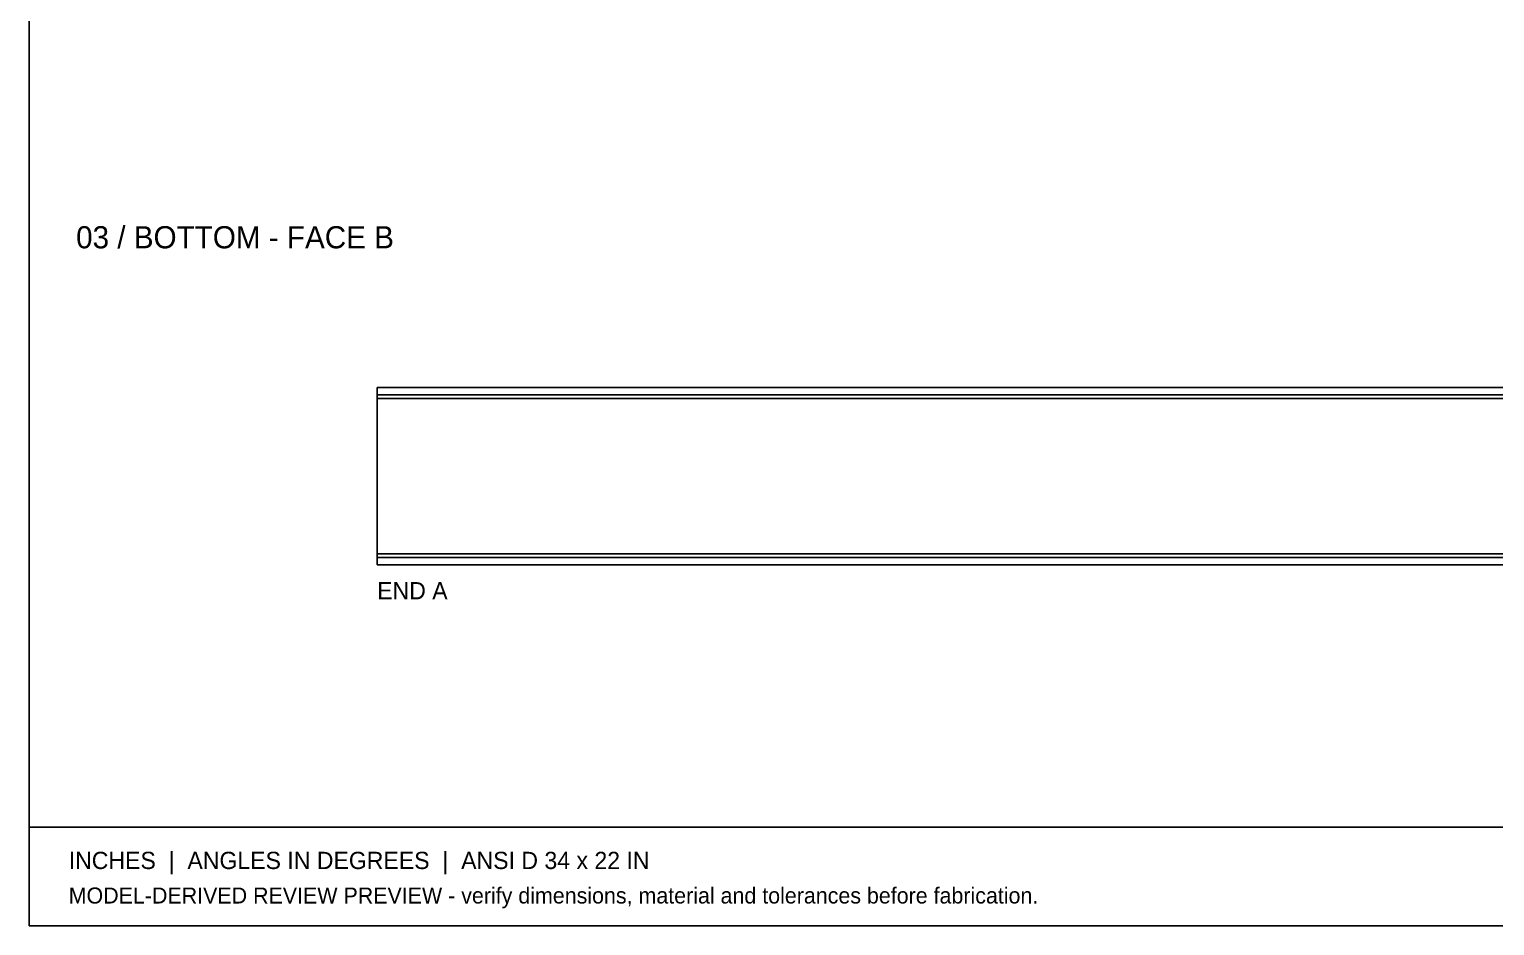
# Model space of a CAD drawing. Header units: inches. Extents: x 1.4 to 100.6, y 1.4 to 64.6.
# Drawn here: x 1.42 to 51, y 1.42 to 31.74 of the extents above; entities that cross this region are included whole.
import ezdxf

# ---------------------------------------------------------------- set-up
doc = ezdxf.new("R2010")
doc.units = ezdxf.units.IN
doc.header["$MEASUREMENT"] = 0

msp = doc.modelspace()

# ---------------------------------------------------------------- linework, layer by layer
at = {"layer": 'OUTLINE'}
for p, q in [((1.417, 1.417), (1.417, 64.583)), ((69.312, 19.625), (13.187, 19.625)), ((13.187, 19.625), (13.187, 19.625)), ((13.187, 19.625), (13.187, 19.625)), ((13.187, 19.625), (13.187, 19.624)), ((13.187, 19.624), (13.187, 19.623)), ((13.187, 19.623), (13.187, 19.622)), ((13.187, 19.622), (13.187, 19.621)), ((13.187, 19.621), (13.187, 19.619)), ((13.187, 19.619), (13.187, 19.618)), ((13.187, 19.618), (13.187, 19.616)), ((13.187, 19.616), (13.187, 19.614)), ((13.187, 19.614), (13.187, 19.611)), ((13.187, 19.611), (13.187, 19.609)), ((13.187, 19.609), (13.187, 19.606)), ((13.187, 19.606), (13.187, 19.603)), ((13.187, 19.603), (13.187, 19.6)), ((13.187, 19.6), (13.187, 19.596)), ((13.187, 19.596), (13.187, 19.593)), ((13.187, 19.593), (13.187, 19.589)), ((13.187, 19.589), (13.187, 19.585)), ((13.187, 19.585), (13.187, 19.581)), ((13.187, 19.581), (13.187, 19.576)), ((13.187, 19.576), (13.187, 19.572)), ((13.187, 19.572), (13.187, 19.567)), ((13.187, 19.567), (13.187, 19.562)), ((13.187, 19.562), (13.187, 19.557)), ((13.187, 19.557), (13.187, 19.551)), ((13.187, 19.551), (13.187, 19.546)), ((13.187, 19.546), (13.187, 19.54)), ((13.187, 19.54), (13.187, 19.534)), ((13.187, 19.534), (13.187, 19.528)), ((13.187, 19.528), (13.187, 19.522)), ((13.187, 19.522), (13.187, 19.515)), ((13.187, 19.515), (13.187, 19.509)), ((13.187, 19.509), (13.187, 19.502)), ((13.187, 19.502), (13.187, 19.495)), ((13.187, 19.495), (13.187, 19.488)), ((13.187, 19.488), (13.187, 19.481)), ((13.187, 19.481), (13.187, 19.473)), ((13.187, 19.473), (13.187, 19.466)), ((13.187, 19.466), (13.187, 19.458)), ((13.187, 19.458), (13.187, 19.451)), ((13.187, 19.451), (13.187, 19.443)), ((13.187, 19.443), (13.187, 19.435)), ((13.187, 19.435), (13.187, 19.427)), ((13.187, 19.427), (13.187, 19.419)), ((13.187, 19.419), (13.187, 19.41)), ((13.187, 19.41), (13.187, 19.402)), ((13.187, 19.402), (13.187, 19.394)), ((13.187, 19.394), (13.187, 19.385)), ((13.187, 19.385), (13.187, 19.376)), ((13.187, 19.376), (13.187, 19.368)), ((69.312, 19.375), (13.187, 19.375)), ((13.187, 19.375), (13.187, 19.375)), ((13.187, 19.375), (13.187, 19.375)), ((13.187, 19.375), (13.187, 19.375)), ((13.187, 19.375), (13.187, 19.374)), ((13.187, 19.374), (13.187, 19.374)), ((13.187, 19.374), (13.187, 19.374)), ((13.187, 19.374), (13.187, 19.373)), ((13.187, 19.373), (13.187, 19.373)), ((13.187, 19.373), (13.187, 19.372)), ((13.187, 19.372), (13.187, 19.371)), ((13.187, 19.371), (13.187, 19.37)), ((13.187, 19.37), (13.187, 19.37)), ((13.187, 19.37), (13.187, 19.369)), ((13.187, 19.369), (13.187, 19.368)), ((13.187, 19.368), (13.187, 19.359)), ((13.187, 19.368), (13.187, 19.367)), ((13.187, 19.367), (13.187, 19.365)), ((13.187, 19.365), (13.187, 19.364)), ((13.187, 19.364), (13.187, 19.363)), ((13.187, 19.363), (13.187, 19.362)), ((13.187, 19.362), (13.187, 19.36)), ((13.187, 19.36), (13.187, 19.359)), ((13.187, 19.359), (13.187, 19.35)), ((13.187, 19.359), (13.187, 19.357)), ((13.187, 19.357), (13.187, 19.356)), ((13.187, 19.356), (13.187, 19.354)), ((13.187, 19.354), (13.187, 19.352)), ((13.187, 19.352), (13.187, 19.35)), ((13.187, 19.35), (13.187, 19.341)), ((13.187, 19.35), (13.187, 19.349)), ((13.187, 19.349), (13.187, 19.347)), ((13.187, 19.347), (13.187, 19.345)), ((13.187, 19.345), (13.187, 19.343)), ((13.187, 19.343), (13.187, 19.341)), ((13.187, 19.341), (13.187, 19.332)), ((13.187, 19.341), (13.187, 19.338)), ((13.187, 19.338), (13.187, 19.336)), ((69.312, 19.625), (13.187, 19.625)), ((13.187, 19.624), (13.187, 19.625)), ((13.187, 19.625), (13.187, 19.625)), ((13.187, 19.625), (13.187, 19.625)), ((13.187, 19.623), (13.187, 19.624)), ((13.187, 19.622), (13.187, 19.623)), ((13.187, 19.621), (13.187, 19.622)), ((13.187, 19.619), (13.187, 19.621)), ((13.187, 19.618), (13.187, 19.619)), ((13.187, 19.616), (13.187, 19.618)), ((13.187, 19.614), (13.187, 19.616)), ((13.187, 19.611), (13.187, 19.614)), ((13.187, 19.609), (13.187, 19.611)), ((13.187, 19.606), (13.187, 19.609)), ((13.187, 19.603), (13.187, 19.606)), ((13.187, 19.6), (13.187, 19.603)), ((13.187, 19.596), (13.187, 19.6)), ((13.187, 19.593), (13.187, 19.596)), ((13.187, 19.589), (13.187, 19.593)), ((13.187, 19.585), (13.187, 19.589)), ((13.187, 19.581), (13.187, 19.585)), ((13.187, 19.576), (13.187, 19.581)), ((13.187, 19.572), (13.187, 19.576)), ((13.187, 19.567), (13.187, 19.572)), ((13.187, 19.562), (13.187, 19.567)), ((13.187, 19.557), (13.187, 19.562)), ((13.187, 19.551), (13.187, 19.557)), ((13.187, 19.546), (13.187, 19.551)), ((13.187, 19.54), (13.187, 19.546)), ((13.187, 19.534), (13.187, 19.54)), ((13.187, 19.528), (13.187, 19.534)), ((13.187, 19.522), (13.187, 19.528)), ((13.187, 19.515), (13.187, 19.522)), ((13.187, 19.509), (13.187, 19.515)), ((13.187, 19.502), (13.187, 19.509)), ((13.187, 19.495), (13.187, 19.502)), ((13.187, 19.488), (13.187, 19.495)), ((13.187, 19.481), (13.187, 19.488)), ((13.187, 19.473), (13.187, 19.481)), ((13.187, 19.466), (13.187, 19.473)), ((13.187, 19.458), (13.187, 19.466)), ((13.187, 19.451), (13.187, 19.458)), ((13.187, 19.443), (13.187, 19.451)), ((13.187, 19.435), (13.187, 19.443)), ((13.187, 19.427), (13.187, 19.435)), ((13.187, 19.419), (13.187, 19.427)), ((13.187, 19.41), (13.187, 19.419)), ((13.187, 19.402), (13.187, 19.41)), ((13.187, 19.394), (13.187, 19.402)), ((13.187, 19.385), (13.187, 19.394)), ((13.187, 19.376), (13.187, 19.385)), ((13.187, 19.368), (13.187, 19.376)), ((69.312, 19.375), (13.187, 19.375)), ((13.187, 19.374), (13.187, 19.375)), ((13.187, 19.375), (13.187, 19.375)), ((13.187, 19.375), (13.187, 19.375)), ((13.187, 19.375), (13.187, 19.375)), ((13.187, 19.373), (13.187, 19.374)), ((13.187, 19.374), (13.187, 19.374)), ((13.187, 19.374), (13.187, 19.374)), ((13.187, 19.372), (13.187, 19.373)), ((13.187, 19.373), (13.187, 19.373)), ((13.187, 19.371), (13.187, 19.372)), ((13.187, 19.37), (13.187, 19.371)), ((13.187, 19.369), (13.187, 19.37)), ((13.187, 19.37), (13.187, 19.37)), ((13.187, 19.368), (13.187, 19.369)), ((13.187, 19.359), (13.187, 19.368)), ((13.187, 19.367), (13.187, 19.368)), ((13.187, 19.365), (13.187, 19.367)), ((13.187, 19.364), (13.187, 19.365)), ((13.187, 19.363), (13.187, 19.364)), ((13.187, 19.362), (13.187, 19.363)), ((13.187, 19.36), (13.187, 19.362)), ((13.187, 19.359), (13.187, 19.36)), ((13.187, 19.35), (13.187, 19.359)), ((13.187, 19.357), (13.187, 19.359)), ((13.187, 19.356), (13.187, 19.357)), ((13.187, 19.354), (13.187, 19.356)), ((13.187, 19.352), (13.187, 19.354)), ((13.187, 19.35), (13.187, 19.352)), ((13.187, 19.341), (13.187, 19.35)), ((13.187, 19.349), (13.187, 19.35)), ((13.187, 19.347), (13.187, 19.349)), ((13.187, 19.345), (13.187, 19.347)), ((13.187, 19.343), (13.187, 19.345)), ((13.187, 19.341), (13.187, 19.343)), ((13.187, 19.332), (13.187, 19.341)), ((13.187, 19.338), (13.187, 19.341)), ((13.187, 19.336), (13.187, 19.338)), ((13.187, 19.336), (13.187, 19.334)), ((13.187, 19.334), (13.187, 19.332)), ((13.187, 19.332), (13.187, 19.323)), ((13.187, 19.332), (13.187, 19.329)), ((13.187, 19.329), (13.187, 19.327)), ((13.187, 19.327), (13.187, 19.324)), ((13.187, 19.324), (13.187, 19.322)), ((13.187, 19.323), (13.187, 19.314)), ((13.187, 19.322), (13.187, 19.319)), ((13.187, 19.319), (13.187, 19.317)), ((13.187, 19.317), (13.187, 19.314)), ((13.187, 19.314), (13.187, 19.305)), ((13.187, 19.314), (13.187, 19.312)), ((13.187, 19.312), (13.187, 19.309)), ((13.187, 19.309), (13.187, 19.306)), ((13.187, 19.306), (13.187, 19.303)), ((13.187, 19.305), (13.187, 19.296)), ((13.187, 19.303), (13.187, 19.301)), ((13.187, 19.301), (13.187, 19.298)), ((13.187, 19.298), (13.187, 19.295)), ((13.187, 19.296), (13.187, 19.287)), ((13.187, 19.295), (13.187, 19.292)), ((13.187, 19.292), (13.187, 19.289)), ((13.187, 19.289), (13.187, 19.286)), ((13.187, 19.287), (13.187, 19.278)), ((13.187, 19.286), (13.187, 19.283)), ((13.187, 19.283), (13.187, 19.28)), ((13.187, 19.28), (13.187, 19.277)), ((13.187, 19.278), (13.187, 19.268)), ((13.187, 19.277), (13.187, 19.274)), ((13.187, 19.274), (13.187, 19.271)), ((13.187, 19.271), (13.187, 19.268)), ((13.187, 19.268), (13.187, 19.259)), ((13.187, 19.268), (13.187, 19.265)), ((13.187, 19.265), (13.187, 19.262)), ((13.187, 19.262), (13.187, 19.259)), ((13.187, 19.259), (13.187, 19.25)), ((13.187, 19.259), (13.187, 19.256)), ((13.187, 19.256), (13.187, 19.253)), ((13.187, 19.253), (13.187, 19.25)), ((13.187, 19.25), (13.187, 14)), ((69.312, 19.25), (13.187, 19.25)), ((69.312, 19.25), (13.187, 19.25)), ((13.187, 19.25), (13.187, 14)), ((13.187, 19.334), (13.187, 19.336)), ((13.187, 19.332), (13.187, 19.334)), ((13.187, 19.323), (13.187, 19.332)), ((13.187, 19.329), (13.187, 19.332)), ((13.187, 19.327), (13.187, 19.329)), ((13.187, 19.324), (13.187, 19.327)), ((13.187, 19.322), (13.187, 19.324)), ((13.187, 19.314), (13.187, 19.323)), ((13.187, 19.319), (13.187, 19.322)), ((13.187, 19.317), (13.187, 19.319)), ((13.187, 19.314), (13.187, 19.317)), ((13.187, 19.305), (13.187, 19.314)), ((13.187, 19.312), (13.187, 19.314)), ((13.187, 19.309), (13.187, 19.312)), ((13.187, 19.306), (13.187, 19.309)), ((13.187, 19.303), (13.187, 19.306)), ((13.187, 19.296), (13.187, 19.305)), ((13.187, 19.301), (13.187, 19.303)), ((13.187, 19.298), (13.187, 19.301)), ((13.187, 19.295), (13.187, 19.298)), ((13.187, 19.287), (13.187, 19.296)), ((13.187, 19.292), (13.187, 19.295)), ((13.187, 19.289), (13.187, 19.292)), ((13.187, 19.286), (13.187, 19.289)), ((13.187, 19.278), (13.187, 19.287)), ((13.187, 19.283), (13.187, 19.286)), ((13.187, 19.28), (13.187, 19.283)), ((13.187, 19.277), (13.187, 19.28)), ((13.187, 19.268), (13.187, 19.278)), ((13.187, 19.274), (13.187, 19.277)), ((13.187, 19.271), (13.187, 19.274)), ((13.187, 19.268), (13.187, 19.271)), ((13.187, 19.259), (13.187, 19.268)), ((13.187, 19.265), (13.187, 19.268)), ((13.187, 19.262), (13.187, 19.265)), ((13.187, 19.259), (13.187, 19.262)), ((13.187, 19.25), (13.187, 19.259)), ((13.187, 19.256), (13.187, 19.259)), ((13.187, 19.253), (13.187, 19.256)), ((13.187, 19.25), (13.187, 19.253)), ((69.312, 19.25), (13.187, 19.25)), ((13.187, 14), (13.187, 19.25)), ((69.312, 19.25), (13.187, 19.25)), ((13.187, 14), (13.187, 19.25)), ((13.187, 14), (13.187, 13.997)), ((13.187, 14), (13.187, 13.991)), ((69.312, 14), (13.187, 14)), ((69.312, 14), (13.187, 14)), ((13.187, 13.997), (13.187, 13.994)), ((13.187, 13.994), (13.187, 13.991)), ((13.187, 13.991), (13.187, 13.988)), ((13.187, 13.991), (13.187, 13.982)), ((13.187, 13.988), (13.187, 13.985)), ((13.187, 13.985), (13.187, 13.982)), ((13.187, 13.982), (13.187, 13.979)), ((13.187, 13.982), (13.187, 13.972)), ((13.187, 13.979), (13.187, 13.976)), ((13.187, 13.976), (13.187, 13.973)), ((13.187, 13.973), (13.187, 13.97)), ((13.187, 13.972), (13.187, 13.963)), ((13.187, 13.97), (13.187, 13.967)), ((13.187, 13.967), (13.187, 13.964)), ((13.187, 13.964), (13.187, 13.961)), ((13.187, 13.963), (13.187, 13.954)), ((13.187, 13.961), (13.187, 13.958)), ((13.187, 13.958), (13.187, 13.955)), ((13.187, 13.955), (13.187, 13.952)), ((13.187, 13.954), (13.187, 13.945)), ((13.187, 13.952), (13.187, 13.949)), ((13.187, 13.949), (13.187, 13.947)), ((13.187, 13.947), (13.187, 13.944)), ((13.187, 13.945), (13.187, 13.936)), ((13.187, 13.944), (13.187, 13.941)), ((13.187, 13.941), (13.187, 13.938)), ((13.187, 13.938), (13.187, 13.936)), ((13.187, 13.936), (13.187, 13.933)), ((13.187, 13.936), (13.187, 13.927)), ((13.187, 13.933), (13.187, 13.931)), ((13.187, 13.931), (13.187, 13.928)), ((13.187, 13.928), (13.187, 13.926)), ((13.187, 13.927), (13.187, 13.918)), ((13.187, 13.926), (13.187, 13.923)), ((13.187, 13.923), (13.187, 13.921)), ((13.187, 13.921), (13.187, 13.918)), ((13.187, 13.918), (13.187, 13.916)), ((13.187, 13.918), (13.187, 13.909)), ((13.187, 13.916), (13.187, 13.914)), ((13.187, 13.914), (13.187, 13.912)), ((13.187, 13.912), (13.187, 13.909)), ((13.187, 13.909), (13.187, 13.907)), ((13.187, 13.909), (13.187, 13.9)), ((13.187, 13.907), (13.187, 13.905)), ((13.187, 13.905), (13.187, 13.903)), ((13.187, 13.903), (13.187, 13.901)), ((13.187, 13.901), (13.187, 13.9)), ((13.187, 13.9), (13.187, 13.898)), ((13.187, 13.9), (13.187, 13.891)), ((13.187, 13.898), (13.187, 13.896)), ((13.187, 13.896), (13.187, 13.894)), ((13.187, 13.894), (13.187, 13.893)), ((13.187, 13.893), (13.187, 13.891)), ((13.187, 13.891), (13.187, 13.89)), ((13.187, 13.891), (13.187, 13.882)), ((13.187, 13.89), (13.187, 13.888)), ((13.187, 13.888), (13.187, 13.887)), ((13.187, 13.887), (13.187, 13.886)), ((13.187, 13.886), (13.187, 13.885)), ((13.187, 13.885), (13.187, 13.883)), ((13.187, 13.883), (13.187, 13.882)), ((69.312, 14), (13.187, 14)), ((13.187, 13.991), (13.187, 14)), ((69.312, 14), (13.187, 14)), ((13.187, 13.997), (13.187, 14)), ((13.187, 13.994), (13.187, 13.997)), ((13.187, 13.991), (13.187, 13.994)), ((13.187, 13.982), (13.187, 13.991)), ((13.187, 13.988), (13.187, 13.991)), ((13.187, 13.985), (13.187, 13.988)), ((13.187, 13.982), (13.187, 13.985)), ((13.187, 13.972), (13.187, 13.982)), ((13.187, 13.979), (13.187, 13.982)), ((13.187, 13.976), (13.187, 13.979)), ((13.187, 13.973), (13.187, 13.976)), ((13.187, 13.97), (13.187, 13.973)), ((13.187, 13.963), (13.187, 13.972)), ((13.187, 13.967), (13.187, 13.97)), ((13.187, 13.964), (13.187, 13.967)), ((13.187, 13.961), (13.187, 13.964)), ((13.187, 13.954), (13.187, 13.963)), ((13.187, 13.958), (13.187, 13.961)), ((13.187, 13.955), (13.187, 13.958)), ((13.187, 13.952), (13.187, 13.955)), ((13.187, 13.945), (13.187, 13.954)), ((13.187, 13.949), (13.187, 13.952)), ((13.187, 13.947), (13.187, 13.949)), ((13.187, 13.944), (13.187, 13.947)), ((13.187, 13.936), (13.187, 13.945)), ((13.187, 13.941), (13.187, 13.944)), ((13.187, 13.938), (13.187, 13.941)), ((13.187, 13.936), (13.187, 13.938)), ((13.187, 13.927), (13.187, 13.936)), ((13.187, 13.933), (13.187, 13.936)), ((13.187, 13.931), (13.187, 13.933)), ((13.187, 13.928), (13.187, 13.931)), ((13.187, 13.926), (13.187, 13.928)), ((13.187, 13.918), (13.187, 13.927)), ((13.187, 13.923), (13.187, 13.926)), ((13.187, 13.921), (13.187, 13.923)), ((13.187, 13.918), (13.187, 13.921)), ((13.187, 13.909), (13.187, 13.918)), ((13.187, 13.916), (13.187, 13.918)), ((13.187, 13.914), (13.187, 13.916)), ((13.187, 13.912), (13.187, 13.914)), ((13.187, 13.909), (13.187, 13.912)), ((13.187, 13.9), (13.187, 13.909)), ((13.187, 13.907), (13.187, 13.909)), ((13.187, 13.905), (13.187, 13.907)), ((13.187, 13.903), (13.187, 13.905)), ((13.187, 13.901), (13.187, 13.903)), ((13.187, 13.9), (13.187, 13.901)), ((13.187, 13.891), (13.187, 13.9)), ((13.187, 13.898), (13.187, 13.9)), ((13.187, 13.896), (13.187, 13.898)), ((13.187, 13.894), (13.187, 13.896)), ((13.187, 13.893), (13.187, 13.894)), ((13.187, 13.891), (13.187, 13.893)), ((13.187, 13.882), (13.187, 13.891)), ((13.187, 13.89), (13.187, 13.891)), ((13.187, 13.888), (13.187, 13.89)), ((13.187, 13.887), (13.187, 13.888)), ((13.187, 13.886), (13.187, 13.887)), ((13.187, 13.885), (13.187, 13.886)), ((13.187, 13.883), (13.187, 13.885)), ((13.187, 13.882), (13.187, 13.883)), ((13.187, 13.882), (13.187, 13.881)), ((13.187, 13.882), (13.187, 13.874)), ((13.187, 13.881), (13.187, 13.88)), ((13.187, 13.88), (13.187, 13.88)), ((13.187, 13.88), (13.187, 13.879)), ((13.187, 13.879), (13.187, 13.878)), ((13.187, 13.878), (13.187, 13.877)), ((13.187, 13.877), (13.187, 13.877)), ((13.187, 13.877), (13.187, 13.876)), ((13.187, 13.876), (13.187, 13.876)), ((13.187, 13.876), (13.187, 13.876)), ((13.187, 13.876), (13.187, 13.875)), ((13.187, 13.875), (13.187, 13.875)), ((13.187, 13.875), (13.187, 13.875)), ((13.187, 13.875), (13.187, 13.875)), ((69.312, 13.875), (13.187, 13.875)), ((13.187, 13.874), (13.187, 13.865)), ((13.187, 13.865), (13.187, 13.856)), ((13.187, 13.856), (13.187, 13.848)), ((13.187, 13.848), (13.187, 13.84)), ((13.187, 13.84), (13.187, 13.831)), ((13.187, 13.831), (13.187, 13.823)), ((13.187, 13.823), (13.187, 13.815)), ((13.187, 13.815), (13.187, 13.807)), ((13.187, 13.807), (13.187, 13.799)), ((13.187, 13.799), (13.187, 13.792)), ((13.187, 13.792), (13.187, 13.784)), ((13.187, 13.784), (13.187, 13.777)), ((13.187, 13.777), (13.187, 13.769)), ((13.187, 13.769), (13.187, 13.762)), ((13.187, 13.762), (13.187, 13.755)), ((13.187, 13.755), (13.187, 13.748)), ((13.187, 13.748), (13.187, 13.741)), ((13.187, 13.741), (13.187, 13.735)), ((13.187, 13.735), (13.187, 13.728)), ((13.187, 13.728), (13.187, 13.722)), ((13.187, 13.722), (13.187, 13.716)), ((13.187, 13.716), (13.187, 13.71)), ((13.187, 13.71), (13.187, 13.704)), ((13.187, 13.704), (13.187, 13.699)), ((13.187, 13.699), (13.187, 13.693)), ((13.187, 13.693), (13.187, 13.688)), ((13.187, 13.688), (13.187, 13.683)), ((13.187, 13.683), (13.187, 13.678)), ((13.187, 13.678), (13.187, 13.674)), ((13.187, 13.674), (13.187, 13.669)), ((13.187, 13.669), (13.187, 13.665)), ((13.187, 13.665), (13.187, 13.661)), ((13.187, 13.661), (13.187, 13.657)), ((13.187, 13.657), (13.187, 13.654)), ((13.187, 13.654), (13.187, 13.65)), ((13.187, 13.65), (13.187, 13.647)), ((13.187, 13.647), (13.187, 13.644)), ((13.187, 13.644), (13.187, 13.641)), ((13.187, 13.641), (13.187, 13.639)), ((13.187, 13.639), (13.187, 13.636)), ((13.187, 13.636), (13.187, 13.634)), ((13.187, 13.634), (13.187, 13.632)), ((13.187, 13.632), (13.187, 13.631)), ((13.187, 13.631), (13.187, 13.629)), ((13.187, 13.629), (13.187, 13.628)), ((13.187, 13.628), (13.187, 13.627)), ((13.187, 13.627), (13.187, 13.626)), ((13.187, 13.626), (13.187, 13.625)), ((69.312, 13.625), (13.187, 13.625)), ((13.187, 13.625), (13.187, 13.625)), ((13.187, 13.625), (13.187, 13.625)), ((13.187, 13.874), (13.187, 13.882)), ((13.187, 13.881), (13.187, 13.882)), ((13.187, 13.88), (13.187, 13.881)), ((13.187, 13.879), (13.187, 13.88)), ((13.187, 13.88), (13.187, 13.88)), ((13.187, 13.878), (13.187, 13.879)), ((13.187, 13.877), (13.187, 13.878)), ((13.187, 13.876), (13.187, 13.877)), ((13.187, 13.877), (13.187, 13.877)), ((13.187, 13.875), (13.187, 13.876)), ((13.187, 13.876), (13.187, 13.876)), ((13.187, 13.876), (13.187, 13.876)), ((69.312, 13.875), (13.187, 13.875)), ((13.187, 13.875), (13.187, 13.875)), ((13.187, 13.875), (13.187, 13.875)), ((13.187, 13.875), (13.187, 13.875)), ((13.187, 13.865), (13.187, 13.874)), ((13.187, 13.856), (13.187, 13.865)), ((13.187, 13.848), (13.187, 13.856)), ((13.187, 13.84), (13.187, 13.848)), ((13.187, 13.831), (13.187, 13.84)), ((13.187, 13.823), (13.187, 13.831)), ((13.187, 13.815), (13.187, 13.823)), ((13.187, 13.807), (13.187, 13.815)), ((13.187, 13.799), (13.187, 13.807)), ((13.187, 13.792), (13.187, 13.799)), ((13.187, 13.784), (13.187, 13.792)), ((13.187, 13.777), (13.187, 13.784)), ((13.187, 13.769), (13.187, 13.777)), ((13.187, 13.762), (13.187, 13.769)), ((13.187, 13.755), (13.187, 13.762)), ((13.187, 13.748), (13.187, 13.755)), ((13.187, 13.741), (13.187, 13.748)), ((13.187, 13.735), (13.187, 13.741)), ((13.187, 13.728), (13.187, 13.735)), ((13.187, 13.722), (13.187, 13.728)), ((13.187, 13.716), (13.187, 13.722)), ((13.187, 13.71), (13.187, 13.716)), ((13.187, 13.704), (13.187, 13.71)), ((13.187, 13.699), (13.187, 13.704)), ((13.187, 13.693), (13.187, 13.699)), ((13.187, 13.688), (13.187, 13.693)), ((13.187, 13.683), (13.187, 13.688)), ((13.187, 13.678), (13.187, 13.683)), ((13.187, 13.674), (13.187, 13.678)), ((13.187, 13.669), (13.187, 13.674)), ((13.187, 13.665), (13.187, 13.669)), ((13.187, 13.661), (13.187, 13.665)), ((13.187, 13.657), (13.187, 13.661)), ((13.187, 13.654), (13.187, 13.657)), ((13.187, 13.65), (13.187, 13.654)), ((13.187, 13.647), (13.187, 13.65)), ((13.187, 13.644), (13.187, 13.647)), ((13.187, 13.641), (13.187, 13.644)), ((13.187, 13.639), (13.187, 13.641)), ((13.187, 13.636), (13.187, 13.639)), ((13.187, 13.634), (13.187, 13.636)), ((13.187, 13.632), (13.187, 13.634)), ((13.187, 13.631), (13.187, 13.632)), ((13.187, 13.629), (13.187, 13.631)), ((13.187, 13.628), (13.187, 13.629)), ((13.187, 13.627), (13.187, 13.628)), ((13.187, 13.626), (13.187, 13.627)), ((13.187, 13.625), (13.187, 13.626)), ((69.312, 13.625), (13.187, 13.625)), ((13.187, 13.625), (13.187, 13.625)), ((13.187, 13.625), (13.187, 13.625)), ((1.417, 4.75), (100.583, 4.75)), ((100.583, 1.417), (1.417, 1.417))]:
    msp.add_line(p, q, dxfattribs=at)

# ---------------------------------------------------------------- texts
at = {"layer": 'ANNOTATION'}
for s, height, p in [('03 / BOTTOM - FACE B', 0.75, (3, 24.333)), ('END A', 0.5833, (13.187, 12.458)), ('INCHES  |  ANGLES IN DEGREES  |  ANSI D 34 x 22 IN', 0.58333, (2.75, 3.333)), ('MODEL-DERIVED REVIEW PREVIEW - verify dimensions, material and tolerances before fabrication.', 0.54167, (2.75, 2.167))]:
    msp.add_text(s, height=height, dxfattribs=at).set_placement(p)

doc.saveas('drawing.dxf')
